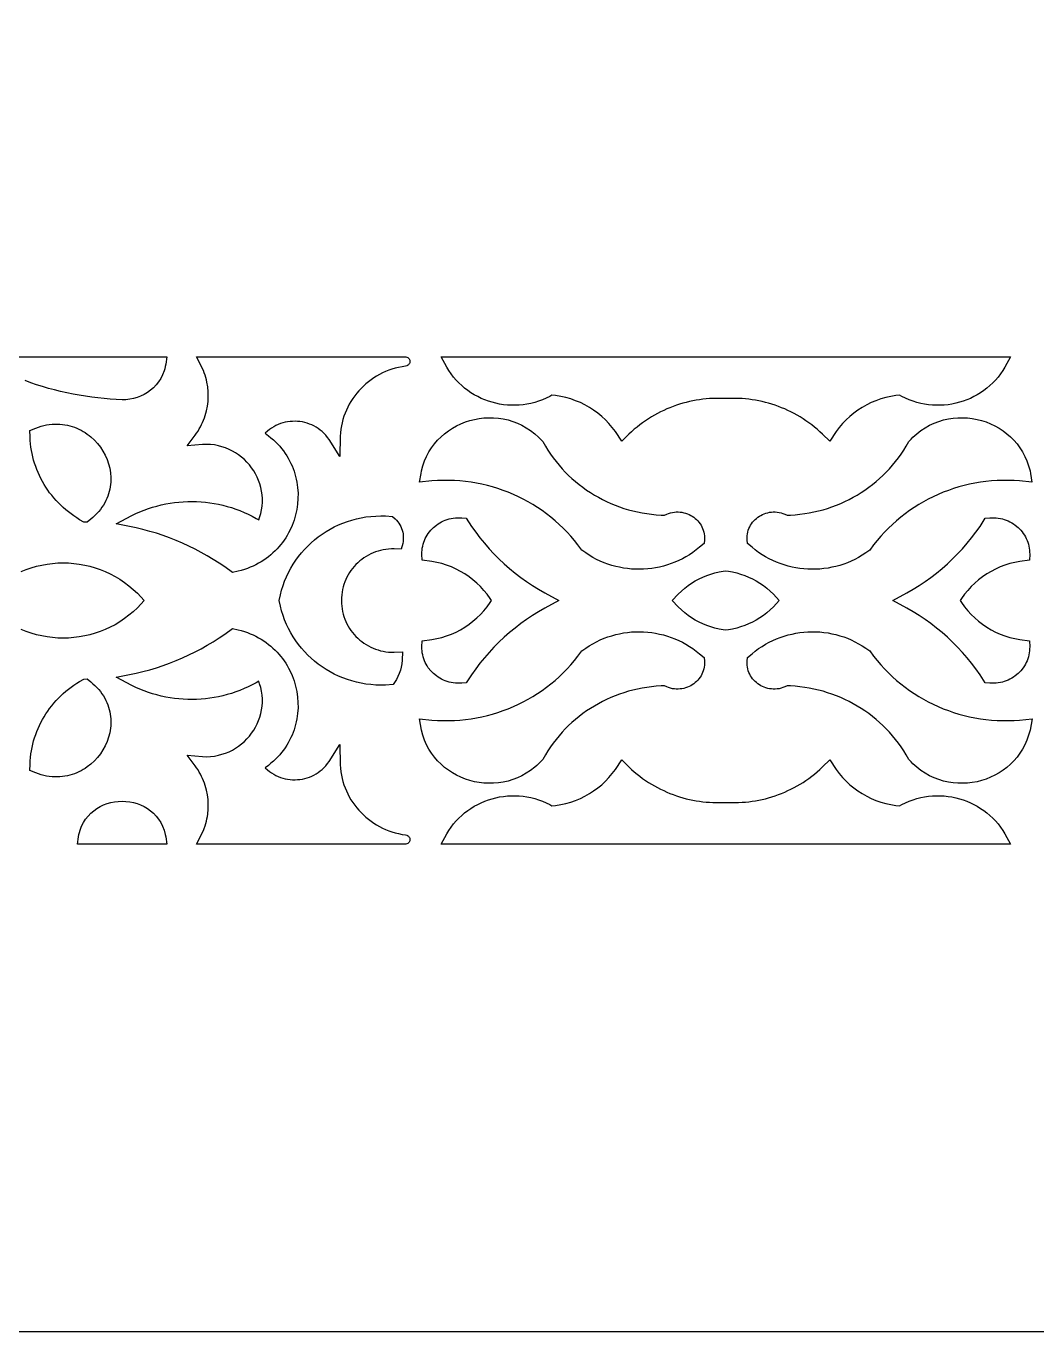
# Model space of a CAD drawing. Extents: x -355 to 355, y -278 to 278.
# Drawn here: x -233.2 to -108.8, y -277.5 to -116.8 of the extents above; entities that cross this region are included whole.
import ezdxf

# ---------------------------------------------------------------- set-up
doc = ezdxf.new("R2010")
doc.units = 0
doc.layers.add('LAYER_1', color=18, linetype='CONTINUOUS')

msp = doc.modelspace()

# ---------------------------------------------------------------- linework, layer by layer
at = {"layer": 'LAYER_1'}
for points in [[(355, -277.5), (-355, -277.5), (-355, 148.45)], [(-235, -157.51), (-215.91, -157.51), (-216.05, -158.44), (-216.1, -158.71), (-216.17, -158.98), (-216.25, -159.24), (-216.43, -159.72), (-216.66, -160.18), (-216.92, -160.6), (-217.22, -160.98), (-217.56, -161.33), (-217.92, -161.64), (-218.3, -161.92), (-218.71, -162.16), (-219.13, -162.36), (-219.57, -162.52), (-220.02, -162.65), (-220.48, -162.74), (-220.95, -162.8), (-221.41, -162.82), (-222.14, -162.78), (-222.87, -162.72), (-223.62, -162.66), (-224.38, -162.58), (-225.14, -162.48), (-225.91, -162.37), (-226.68, -162.25), (-227.45, -162.11), (-228.21, -161.96), (-228.98, -161.79), (-229.73, -161.6), (-230.48, -161.4), (-231.22, -161.19), (-231.95, -160.96), (-232.66, -160.71), (-233.35, -160.45)], [(-233.84, -183.94), (-233.22, -183.69), (-232.59, -183.47), (-231.94, -183.29), (-231.3, -183.14), (-230.64, -183.02), (-229.98, -182.94), (-229.32, -182.89), (-228.66, -182.87), (-228, -182.89), (-227.34, -182.94), (-226.68, -183.02), (-226.02, -183.14), (-225.37, -183.29), (-224.73, -183.47), (-224.1, -183.69), (-223.48, -183.94), (-222.87, -184.22), (-222.27, -184.54), (-221.69, -184.89), (-221.12, -185.27), (-220.57, -185.69), (-220.04, -186.14), (-219.53, -186.62), (-218.69, -187.51), (-219.53, -188.4), (-220.04, -188.88), (-220.57, -189.33), (-221.12, -189.74), (-221.69, -190.13), (-222.27, -190.48), (-222.87, -190.79), (-223.48, -191.08), (-224.1, -191.33), (-224.73, -191.54), (-225.37, -191.72), (-226.02, -191.87), (-226.68, -191.99), (-227.34, -192.07), (-228, -192.12), (-228.66, -192.14), (-229.32, -192.12), (-229.98, -192.07), (-230.64, -191.99), (-231.3, -191.87), (-231.94, -191.72), (-232.59, -191.54), (-233.22, -191.33), (-233.84, -191.08)]]:
    msp.add_lwpolyline(points, dxfattribs=at)
for points in [[(-186.63, -157.51), (-186.48, -157.52), (-186.36, -157.55), (-186.26, -157.61), (-186.17, -157.67), (-186.1, -157.75), (-186.05, -157.84), (-186.02, -157.94), (-186, -158.04), (-186, -158.15), (-186.02, -158.25), (-186.05, -158.35), (-186.11, -158.44), (-186.18, -158.52), (-186.27, -158.58), (-186.38, -158.63), (-186.52, -158.67), (-186.96, -158.74), (-187.38, -158.82), (-187.79, -158.93), (-188.2, -159.05), (-188.59, -159.18), (-188.98, -159.34), (-189.36, -159.51), (-189.73, -159.7), (-190.09, -159.9), (-190.43, -160.11), (-190.77, -160.35), (-191.1, -160.59), (-191.41, -160.85), (-191.71, -161.12), (-192, -161.4), (-192.28, -161.7), (-192.54, -162.01), (-192.79, -162.33), (-193.03, -162.66), (-193.25, -163), (-193.45, -163.35), (-193.64, -163.71), (-193.81, -164.08), (-193.97, -164.45), (-194.11, -164.84), (-194.23, -165.23), (-194.34, -165.63), (-194.42, -166.03), (-194.49, -166.44), (-194.54, -166.86), (-194.57, -167.28), (-194.63, -169.8), (-195.93, -167.7), (-196.13, -167.44), (-196.33, -167.18), (-196.55, -166.95), (-196.78, -166.73), (-197.02, -166.53), (-197.27, -166.35), (-197.53, -166.18), (-197.8, -166.03), (-198.07, -165.9), (-198.35, -165.79), (-198.64, -165.69), (-198.93, -165.61), (-199.23, -165.54), (-199.53, -165.49), (-199.83, -165.46), (-200.13, -165.45), (-200.43, -165.46), (-200.73, -165.48), (-201.04, -165.52), (-201.33, -165.58), (-201.63, -165.65), (-201.92, -165.74), (-202.21, -165.85), (-202.49, -165.98), (-202.76, -166.13), (-203.03, -166.29), (-203.29, -166.47), (-203.53, -166.67), (-203.81, -166.92), (-203.39, -167.23), (-203.09, -167.47), (-202.8, -167.73), (-202.53, -167.99), (-202.26, -168.26), (-202.01, -168.53), (-201.78, -168.81), (-201.56, -169.1), (-201.35, -169.4), (-201.15, -169.7), (-200.97, -170), (-200.8, -170.32), (-200.64, -170.63), (-200.5, -170.95), (-200.37, -171.27), (-200.25, -171.6), (-200.15, -171.93), (-200.06, -172.26), (-199.98, -172.59), (-199.91, -172.93), (-199.85, -173.27), (-199.81, -173.61), (-199.76, -174.28), (-199.77, -174.96), (-199.82, -175.64), (-199.91, -176.31), (-200.06, -176.97), (-200.25, -177.63), (-200.48, -178.27), (-200.76, -178.88), (-200.92, -179.19), (-201.09, -179.49), (-201.27, -179.79), (-201.47, -180.07), (-201.67, -180.35), (-201.88, -180.63), (-202.11, -180.9), (-202.34, -181.16), (-202.59, -181.41), (-202.85, -181.65), (-203.12, -181.89), (-203.4, -182.12), (-203.69, -182.33), (-203.99, -182.54), (-204.3, -182.74), (-204.62, -182.93), (-204.95, -183.1), (-205.29, -183.27), (-205.64, -183.42), (-206, -183.56), (-206.37, -183.69), (-206.75, -183.81), (-207.14, -183.91), (-207.82, -184.06), (-208.76, -183.38), (-209.47, -182.9), (-210.19, -182.44), (-210.93, -182), (-211.68, -181.58), (-212.43, -181.18), (-213.2, -180.8), (-213.98, -180.45), (-214.77, -180.11), (-215.57, -179.8), (-216.38, -179.51), (-217.2, -179.24), (-218.02, -179), (-218.86, -178.78), (-219.7, -178.58), (-222.15, -178.07), (-220.23, -177.06), (-219.73, -176.82), (-219.22, -176.6), (-218.7, -176.39), (-218.18, -176.2), (-217.66, -176.03), (-217.13, -175.88), (-216.59, -175.75), (-216.05, -175.63), (-215.51, -175.53), (-214.97, -175.46), (-214.43, -175.4), (-213.88, -175.35), (-213.34, -175.33), (-212.79, -175.32), (-212.25, -175.34), (-211.7, -175.37), (-211.16, -175.41), (-210.62, -175.48), (-210.08, -175.57), (-209.54, -175.67), (-209, -175.79), (-208.47, -175.93), (-207.95, -176.08), (-207.43, -176.26), (-206.91, -176.45), (-206.4, -176.66), (-205.9, -176.89), (-205.4, -177.14), (-204.91, -177.4), (-204.6, -177.58), (-204.49, -177.28), (-204.35, -176.81), (-204.25, -176.34), (-204.18, -175.88), (-204.15, -175.41), (-204.15, -174.95), (-204.18, -174.49), (-204.24, -174.04), (-204.34, -173.6), (-204.46, -173.17), (-204.61, -172.74), (-204.79, -172.33), (-204.99, -171.93), (-205.22, -171.54), (-205.47, -171.17), (-205.75, -170.82), (-206.05, -170.48), (-206.37, -170.16), (-206.71, -169.86), (-207.07, -169.59), (-207.44, -169.34), (-207.84, -169.11), (-208.25, -168.91), (-208.68, -168.73), (-209.12, -168.58), (-209.57, -168.46), (-210.04, -168.37), (-210.52, -168.32), (-211.01, -168.29), (-211.51, -168.3), (-213.42, -168.46), (-212.42, -167.17), (-212.24, -166.92), (-212.07, -166.66), (-211.91, -166.4), (-211.77, -166.13), (-211.63, -165.86), (-211.5, -165.59), (-211.39, -165.31), (-211.28, -165.03), (-211.19, -164.75), (-211.03, -164.18), (-210.91, -163.59), (-210.84, -163), (-210.81, -162.41), (-210.82, -161.82), (-210.87, -161.22), (-210.97, -160.63), (-211.04, -160.34), (-211.12, -160.05), (-211.21, -159.76), (-211.3, -159.48), (-211.41, -159.19), (-211.54, -158.91), (-211.67, -158.63), (-212.26, -157.51)], [(-112.77, -158.79), (-113.03, -159.21), (-113.31, -159.62), (-113.61, -160.01), (-113.93, -160.38), (-114.27, -160.73), (-114.62, -161.06), (-114.98, -161.38), (-115.37, -161.67), (-115.76, -161.94), (-116.17, -162.19), (-116.59, -162.42), (-117.02, -162.63), (-117.46, -162.81), (-117.9, -162.98), (-118.36, -163.12), (-118.82, -163.24), (-119.29, -163.33), (-119.76, -163.41), (-120.24, -163.46), (-120.72, -163.48), (-121.2, -163.49), (-121.69, -163.47), (-122.17, -163.42), (-122.65, -163.35), (-123.13, -163.25), (-123.61, -163.13), (-124.08, -162.99), (-124.55, -162.81), (-125.02, -162.62), (-125.47, -162.39), (-125.73, -162.25), (-126.18, -162.3), (-126.81, -162.4), (-127.43, -162.54), (-128.04, -162.71), (-128.64, -162.92), (-129.22, -163.16), (-129.78, -163.44), (-130.33, -163.74), (-130.86, -164.08), (-131.36, -164.45), (-131.85, -164.85), (-132.31, -165.28), (-132.74, -165.73), (-133.15, -166.21), (-133.53, -166.72), (-134.32, -167.92), (-135.2, -167.04), (-135.53, -166.74), (-135.86, -166.44), (-136.2, -166.16), (-136.54, -165.89), (-136.89, -165.63), (-137.25, -165.38), (-137.61, -165.14), (-137.97, -164.91), (-138.34, -164.7), (-138.72, -164.49), (-139.1, -164.3), (-139.48, -164.11), (-139.87, -163.94), (-140.26, -163.78), (-140.65, -163.63), (-141.04, -163.48), (-141.44, -163.36), (-141.85, -163.24), (-142.25, -163.13), (-142.66, -163.03), (-143.06, -162.94), (-143.47, -162.87), (-143.88, -162.8), (-144.3, -162.75), (-144.71, -162.71), (-145.12, -162.67), (-145.54, -162.65), (-145.95, -162.64), (-146.37, -162.64), (-146.78, -162.65), (-147.12, -162.66), (-147.46, -162.65), (-147.87, -162.64), (-148.29, -162.64), (-148.7, -162.65), (-149.12, -162.67), (-149.53, -162.71), (-149.94, -162.75), (-150.36, -162.8), (-150.77, -162.87), (-151.18, -162.94), (-151.59, -163.03), (-151.99, -163.13), (-152.4, -163.24), (-152.8, -163.36), (-153.2, -163.48), (-153.59, -163.63), (-153.99, -163.78), (-154.38, -163.94), (-154.76, -164.11), (-155.14, -164.3), (-155.52, -164.49), (-155.9, -164.7), (-156.27, -164.91), (-156.63, -165.14), (-156.99, -165.38), (-157.35, -165.63), (-157.7, -165.89), (-158.04, -166.16), (-158.38, -166.44), (-158.71, -166.74), (-159.04, -167.04), (-159.93, -167.92), (-160.71, -166.72), (-161.09, -166.21), (-161.5, -165.73), (-161.93, -165.28), (-162.39, -164.85), (-162.88, -164.45), (-163.39, -164.08), (-163.91, -163.74), (-164.46, -163.44), (-165.02, -163.16), (-165.6, -162.92), (-166.2, -162.71), (-166.81, -162.54), (-167.43, -162.4), (-168.06, -162.3), (-168.51, -162.25), (-168.77, -162.39), (-169.22, -162.62), (-169.69, -162.81), (-170.16, -162.99), (-170.63, -163.13), (-171.11, -163.25), (-171.59, -163.35), (-172.07, -163.42), (-172.55, -163.47), (-173.04, -163.49), (-173.52, -163.48), (-174, -163.46), (-174.48, -163.41), (-174.95, -163.33), (-175.42, -163.24), (-175.88, -163.12), (-176.34, -162.98), (-176.79, -162.81), (-177.22, -162.63), (-177.65, -162.42), (-178.07, -162.19), (-178.48, -161.94), (-178.88, -161.67), (-179.26, -161.38), (-179.62, -161.06), (-179.98, -160.73), (-180.31, -160.38), (-180.63, -160.01), (-180.93, -159.62), (-181.21, -159.21), (-181.47, -158.79), (-182.16, -157.51), (-147.12, -157.51), (-112.08, -157.51)], [(-175.69, -165.02), (-175.1, -165.07), (-174.51, -165.16), (-173.92, -165.29), (-173.34, -165.47), (-172.77, -165.68), (-172.22, -165.94), (-171.67, -166.25), (-171.14, -166.59), (-170.64, -166.99), (-170.16, -167.42), (-169.92, -167.66), (-169.65, -167.95), (-169.32, -168.52), (-169.02, -169.01), (-168.7, -169.5), (-168.36, -169.97), (-168.01, -170.42), (-167.64, -170.87), (-167.26, -171.3), (-166.87, -171.71), (-166.46, -172.12), (-166.05, -172.5), (-165.61, -172.88), (-165.17, -173.24), (-164.72, -173.58), (-164.25, -173.91), (-163.78, -174.23), (-163.29, -174.53), (-162.8, -174.81), (-162.29, -175.08), (-161.78, -175.33), (-161.26, -175.56), (-160.73, -175.78), (-160.19, -175.98), (-159.65, -176.17), (-159.1, -176.33), (-158.54, -176.48), (-157.97, -176.61), (-157.41, -176.73), (-156.83, -176.82), (-156.25, -176.9), (-155.67, -176.95), (-155.08, -176.99), (-154.67, -177), (-154.39, -176.87), (-154.15, -176.78), (-153.92, -176.71), (-153.68, -176.66), (-153.44, -176.62), (-153.21, -176.61), (-152.97, -176.61), (-152.74, -176.62), (-152.51, -176.65), (-152.28, -176.7), (-152.06, -176.76), (-151.85, -176.84), (-151.64, -176.92), (-151.44, -177.03), (-151.25, -177.14), (-151.06, -177.27), (-150.89, -177.4), (-150.72, -177.55), (-150.57, -177.71), (-150.42, -177.88), (-150.29, -178.06), (-150.17, -178.25), (-150.07, -178.45), (-149.97, -178.66), (-149.9, -178.87), (-149.83, -179.09), (-149.79, -179.32), (-149.76, -179.55), (-149.75, -179.79), (-149.76, -180.04), (-149.8, -180.48), (-150.35, -180.96), (-150.75, -181.29), (-151.16, -181.59), (-151.59, -181.87), (-152.02, -182.13), (-152.46, -182.37), (-152.91, -182.59), (-153.37, -182.79), (-153.84, -182.97), (-154.31, -183.13), (-154.79, -183.27), (-155.27, -183.39), (-155.75, -183.48), (-156.24, -183.56), (-156.73, -183.62), (-157.23, -183.65), (-157.72, -183.67), (-158.22, -183.66), (-158.71, -183.63), (-159.21, -183.58), (-159.7, -183.51), (-160.19, -183.42), (-160.67, -183.31), (-161.16, -183.18), (-161.63, -183.03), (-162.1, -182.85), (-162.57, -182.65), (-163.03, -182.44), (-163.48, -182.2), (-163.92, -181.94), (-164.35, -181.66), (-164.84, -181.31), (-165.31, -180.67), (-165.74, -180.13), (-166.19, -179.6), (-166.65, -179.1), (-167.13, -178.61), (-167.62, -178.14), (-168.13, -177.69), (-168.65, -177.25), (-169.19, -176.83), (-169.73, -176.44), (-170.29, -176.06), (-170.87, -175.7), (-171.45, -175.36), (-172.05, -175.04), (-172.65, -174.73), (-173.26, -174.45), (-173.89, -174.19), (-174.52, -173.95), (-175.16, -173.73), (-175.81, -173.53), (-176.46, -173.36), (-177.13, -173.2), (-177.79, -173.06), (-178.47, -172.95), (-179.14, -172.86), (-179.83, -172.79), (-180.51, -172.75), (-181.2, -172.72), (-181.89, -172.72), (-182.59, -172.75), (-183.29, -172.79), (-184.8, -172.95), (-184.62, -171.88), (-184.56, -171.55), (-184.39, -170.93), (-184.19, -170.34), (-183.94, -169.77), (-183.65, -169.23), (-183.33, -168.72), (-182.97, -168.23), (-182.58, -167.78), (-182.16, -167.36), (-181.72, -166.98), (-181.25, -166.62), (-180.76, -166.3), (-180.25, -166.01), (-179.72, -165.76), (-179.17, -165.54), (-178.61, -165.36), (-178.04, -165.22), (-177.46, -165.11), (-176.88, -165.04), (-176.29, -165.01)], [(-117.36, -165.04), (-116.78, -165.11), (-116.2, -165.22), (-115.63, -165.36), (-115.07, -165.54), (-114.53, -165.76), (-114, -166.01), (-113.48, -166.3), (-112.99, -166.62), (-112.52, -166.98), (-112.08, -167.36), (-111.66, -167.78), (-111.27, -168.23), (-110.92, -168.72), (-110.59, -169.23), (-110.3, -169.77), (-110.06, -170.34), (-109.85, -170.93), (-109.68, -171.55), (-109.62, -171.88), (-109.44, -172.95), (-110.96, -172.79), (-111.65, -172.75), (-112.35, -172.72), (-113.04, -172.72), (-113.73, -172.75), (-114.41, -172.79), (-115.1, -172.86), (-115.78, -172.95), (-116.45, -173.06), (-117.12, -173.2), (-117.78, -173.36), (-118.43, -173.53), (-119.08, -173.73), (-119.72, -173.95), (-120.35, -174.19), (-120.98, -174.45), (-121.59, -174.73), (-122.2, -175.04), (-122.79, -175.36), (-123.37, -175.7), (-123.95, -176.06), (-124.51, -176.44), (-125.06, -176.83), (-125.59, -177.25), (-126.11, -177.69), (-126.62, -178.14), (-127.11, -178.61), (-127.59, -179.1), (-128.05, -179.6), (-128.5, -180.13), (-128.93, -180.67), (-129.4, -181.31), (-129.89, -181.66), (-130.32, -181.94), (-130.77, -182.2), (-131.22, -182.44), (-131.67, -182.65), (-132.14, -182.85), (-132.61, -183.03), (-133.09, -183.18), (-133.57, -183.31), (-134.05, -183.42), (-134.54, -183.51), (-135.04, -183.58), (-135.53, -183.63), (-136.02, -183.66), (-136.52, -183.67), (-137.01, -183.65), (-137.51, -183.62), (-138, -183.56), (-138.49, -183.48), (-138.97, -183.39), (-139.46, -183.27), (-139.93, -183.13), (-140.41, -182.97), (-140.87, -182.79), (-141.33, -182.59), (-141.78, -182.37), (-142.22, -182.13), (-142.65, -181.87), (-143.08, -181.59), (-143.49, -181.29), (-143.89, -180.96), (-144.44, -180.48), (-144.48, -180.04), (-144.49, -179.79), (-144.48, -179.55), (-144.45, -179.32), (-144.41, -179.09), (-144.35, -178.87), (-144.27, -178.66), (-144.18, -178.45), (-144.07, -178.25), (-143.95, -178.06), (-143.82, -177.88), (-143.67, -177.71), (-143.52, -177.55), (-143.35, -177.4), (-143.18, -177.27), (-142.99, -177.14), (-142.8, -177.03), (-142.6, -176.92), (-142.39, -176.84), (-142.18, -176.76), (-141.96, -176.7), (-141.73, -176.65), (-141.5, -176.62), (-141.27, -176.61), (-141.04, -176.61), (-140.8, -176.62), (-140.56, -176.66), (-140.32, -176.71), (-140.09, -176.78), (-139.86, -176.87), (-139.57, -177), (-139.16, -176.99), (-138.57, -176.95), (-137.99, -176.9), (-137.41, -176.82), (-136.84, -176.73), (-136.27, -176.61), (-135.7, -176.48), (-135.15, -176.33), (-134.59, -176.17), (-134.05, -175.98), (-133.51, -175.78), (-132.98, -175.56), (-132.46, -175.33), (-131.95, -175.08), (-131.44, -174.81), (-130.95, -174.53), (-130.46, -174.23), (-129.99, -173.91), (-129.52, -173.58), (-129.07, -173.24), (-128.63, -172.88), (-128.2, -172.5), (-127.78, -172.12), (-127.37, -171.71), (-126.98, -171.3), (-126.6, -170.87), (-126.23, -170.42), (-125.88, -169.97), (-125.54, -169.5), (-125.22, -169.01), (-124.92, -168.52), (-124.59, -167.95), (-124.32, -167.66), (-124.09, -167.42), (-123.6, -166.99), (-123.1, -166.59), (-122.57, -166.25), (-122.03, -165.94), (-121.47, -165.68), (-120.9, -165.47), (-120.32, -165.29), (-119.73, -165.16), (-119.14, -165.07), (-118.55, -165.02), (-117.96, -165.01)], [(-229.08, -165.81), (-228.76, -165.84), (-228.46, -165.88), (-228.15, -165.94), (-227.86, -166.01), (-227.56, -166.09), (-227.28, -166.19), (-227, -166.3), (-226.73, -166.42), (-226.46, -166.55), (-226.21, -166.7), (-225.96, -166.85), (-225.72, -167.02), (-225.48, -167.19), (-225.25, -167.38), (-224.83, -167.77), (-224.44, -168.19), (-224.09, -168.64), (-223.78, -169.12), (-223.5, -169.63), (-223.27, -170.15), (-223.08, -170.68), (-222.94, -171.24), (-222.85, -171.8), (-222.8, -172.36), (-222.8, -172.66), (-222.81, -172.94), (-222.84, -173.23), (-222.87, -173.52), (-222.93, -173.81), (-222.99, -174.09), (-223.08, -174.38), (-223.17, -174.66), (-223.28, -174.94), (-223.41, -175.22), (-223.55, -175.5), (-223.71, -175.77), (-223.89, -176.03), (-224.08, -176.29), (-224.28, -176.55), (-224.51, -176.8), (-224.75, -177.04), (-225, -177.28), (-225.27, -177.5), (-225.73, -177.85), (-226.13, -177.85), (-226.64, -177.56), (-227, -177.33), (-227.35, -177.1), (-227.69, -176.86), (-228.03, -176.6), (-228.35, -176.34), (-228.67, -176.07), (-228.97, -175.78), (-229.26, -175.49), (-229.54, -175.19), (-229.82, -174.88), (-230.08, -174.56), (-230.33, -174.24), (-230.57, -173.91), (-230.79, -173.57), (-231.01, -173.22), (-231.21, -172.87), (-231.4, -172.51), (-231.58, -172.14), (-231.75, -171.77), (-231.91, -171.39), (-232.05, -171.01), (-232.18, -170.62), (-232.3, -170.23), (-232.4, -169.83), (-232.49, -169.43), (-232.57, -169.03), (-232.63, -168.62), (-232.68, -168.21), (-232.72, -167.8), (-232.74, -167.38), (-232.75, -166.58), (-232.04, -166.29), (-231.71, -166.17), (-231.37, -166.07), (-231.03, -165.98), (-230.7, -165.91), (-230.37, -165.86), (-230.04, -165.82), (-229.72, -165.81), (-229.39, -165.8)], [(-188.98, -177.1), (-188.15, -177.15), (-187.82, -177.45), (-187.65, -177.62), (-187.49, -177.81), (-187.35, -178), (-187.22, -178.21), (-187.11, -178.42), (-187.02, -178.64), (-186.94, -178.86), (-186.88, -179.09), (-186.84, -179.32), (-186.81, -179.55), (-186.81, -179.79), (-186.81, -180.03), (-186.84, -180.26), (-186.88, -180.5), (-187.07, -181.18), (-187.94, -181.14), (-188.28, -181.15), (-188.62, -181.17), (-188.95, -181.21), (-189.28, -181.26), (-189.6, -181.34), (-189.91, -181.42), (-190.22, -181.53), (-190.53, -181.64), (-190.82, -181.78), (-191.11, -181.92), (-191.39, -182.08), (-191.65, -182.26), (-191.91, -182.44), (-192.16, -182.64), (-192.4, -182.85), (-192.63, -183.08), (-192.85, -183.31), (-193.06, -183.55), (-193.25, -183.81), (-193.43, -184.07), (-193.6, -184.35), (-193.75, -184.63), (-193.89, -184.92), (-194.01, -185.22), (-194.12, -185.53), (-194.21, -185.84), (-194.29, -186.16), (-194.35, -186.49), (-194.39, -186.82), (-194.41, -187.16), (-194.42, -187.51), (-194.41, -187.86), (-194.39, -188.2), (-194.35, -188.53), (-194.29, -188.85), (-194.21, -189.17), (-194.12, -189.49), (-194.01, -189.8), (-193.89, -190.09), (-193.75, -190.38), (-193.6, -190.67), (-193.43, -190.94), (-193.25, -191.21), (-193.06, -191.46), (-192.85, -191.7), (-192.63, -191.94), (-192.4, -192.16), (-192.16, -192.37), (-191.91, -192.57), (-191.65, -192.76), (-191.39, -192.93), (-191.11, -193.09), (-190.82, -193.24), (-190.53, -193.37), (-190.22, -193.49), (-189.91, -193.59), (-189.6, -193.68), (-189.28, -193.75), (-188.95, -193.81), (-188.62, -193.85), (-188.28, -193.87), (-187.94, -193.87), (-186.9, -193.83), (-186.94, -194.86), (-186.99, -195.28), (-187.06, -195.69), (-187.17, -196.09), (-187.3, -196.49), (-187.47, -196.87), (-187.66, -197.24), (-188.04, -197.86), (-188.98, -197.92), (-189.59, -197.93), (-190.2, -197.91), (-190.8, -197.86), (-191.4, -197.79), (-191.98, -197.69), (-192.56, -197.56), (-193.13, -197.41), (-193.69, -197.23), (-194.24, -197.03), (-194.78, -196.81), (-195.31, -196.56), (-195.82, -196.29), (-196.32, -195.99), (-196.8, -195.68), (-197.27, -195.34), (-197.72, -194.99), (-198.15, -194.61), (-198.57, -194.22), (-198.97, -193.8), (-199.35, -193.37), (-199.71, -192.92), (-200.05, -192.46), (-200.37, -191.98), (-200.66, -191.48), (-200.94, -190.96), (-201.18, -190.44), (-201.41, -189.9), (-201.61, -189.34), (-201.78, -188.77), (-201.93, -188.19), (-202.07, -187.51), (-201.93, -186.82), (-201.78, -186.24), (-201.61, -185.67), (-201.41, -185.12), (-201.18, -184.58), (-200.94, -184.05), (-200.66, -183.54), (-200.37, -183.04), (-200.05, -182.56), (-199.71, -182.09), (-199.35, -181.64), (-198.97, -181.21), (-198.57, -180.8), (-198.15, -180.4), (-197.72, -180.03), (-197.27, -179.67), (-196.8, -179.33), (-196.32, -179.02), (-195.82, -178.73), (-195.31, -178.46), (-194.78, -178.21), (-194.24, -177.98), (-193.69, -177.78), (-193.13, -177.6), (-192.56, -177.45), (-191.98, -177.32), (-191.4, -177.22), (-190.8, -177.15), (-190.2, -177.11), (-189.59, -177.09)], [(-179.61, -177.33), (-179.06, -177.39), (-178.41, -178.38), (-177.9, -179.09), (-177.37, -179.79), (-176.82, -180.47), (-176.24, -181.13), (-175.65, -181.77), (-175.03, -182.39), (-174.39, -182.99), (-173.74, -183.57), (-173.06, -184.13), (-172.36, -184.66), (-171.65, -185.18), (-170.92, -185.67), (-170.17, -186.13), (-169.4, -186.58), (-167.67, -187.51), (-169.4, -188.44), (-170.17, -188.88), (-170.92, -189.35), (-171.65, -189.84), (-172.36, -190.35), (-173.06, -190.89), (-173.74, -191.45), (-174.39, -192.02), (-175.03, -192.62), (-175.65, -193.25), (-176.24, -193.89), (-176.82, -194.55), (-177.37, -195.23), (-177.9, -195.92), (-178.41, -196.64), (-179.06, -197.62), (-179.61, -197.68), (-179.88, -197.69), (-180.14, -197.69), (-180.4, -197.68), (-180.66, -197.65), (-180.91, -197.6), (-181.16, -197.54), (-181.4, -197.47), (-181.64, -197.39), (-181.87, -197.29), (-182.09, -197.19), (-182.31, -197.07), (-182.52, -196.94), (-182.73, -196.79), (-183.1, -196.49), (-183.43, -196.14), (-183.73, -195.77), (-183.87, -195.56), (-183.99, -195.35), (-184.1, -195.13), (-184.2, -194.91), (-184.29, -194.68), (-184.36, -194.44), (-184.42, -194.2), (-184.47, -193.96), (-184.5, -193.71), (-184.52, -193.46), (-184.52, -193.2), (-184.48, -192.47), (-183.31, -192.32), (-182.69, -192.2), (-182.08, -192.05), (-181.48, -191.86), (-180.89, -191.64), (-180.32, -191.39), (-179.77, -191.1), (-179.24, -190.78), (-178.72, -190.43), (-178.23, -190.06), (-177.76, -189.65), (-177.31, -189.22), (-176.89, -188.76), (-176.5, -188.27), (-176.13, -187.76), (-175.97, -187.51), (-176.13, -187.25), (-176.5, -186.74), (-176.89, -186.26), (-177.31, -185.8), (-177.76, -185.36), (-178.23, -184.96), (-178.72, -184.58), (-179.24, -184.23), (-179.77, -183.92), (-180.32, -183.63), (-180.89, -183.38), (-181.48, -183.15), (-182.08, -182.97), (-182.69, -182.81), (-183.31, -182.7), (-184.48, -182.55), (-184.52, -181.82), (-184.52, -181.56), (-184.5, -181.31), (-184.47, -181.06), (-184.42, -180.81), (-184.36, -180.57), (-184.29, -180.34), (-184.2, -180.11), (-184.1, -179.88), (-183.99, -179.67), (-183.87, -179.46), (-183.73, -179.26), (-183.59, -179.06), (-183.43, -178.87), (-183.1, -178.53), (-182.73, -178.22), (-182.52, -178.08), (-182.31, -177.95), (-182.09, -177.83), (-181.87, -177.72), (-181.64, -177.62), (-181.4, -177.54), (-181.16, -177.47), (-180.91, -177.41), (-180.66, -177.37), (-180.4, -177.34), (-180.14, -177.32), (-179.88, -177.32)], [(-114.1, -177.32), (-113.84, -177.34), (-113.58, -177.37), (-113.33, -177.41), (-113.08, -177.47), (-112.84, -177.54), (-112.6, -177.62), (-112.37, -177.72), (-112.15, -177.83), (-111.93, -177.95), (-111.72, -178.08), (-111.52, -178.22), (-111.15, -178.53), (-110.81, -178.87), (-110.65, -179.06), (-110.51, -179.26), (-110.37, -179.46), (-110.25, -179.67), (-110.14, -179.88), (-110.04, -180.11), (-109.96, -180.34), (-109.88, -180.57), (-109.82, -180.81), (-109.78, -181.06), (-109.74, -181.31), (-109.73, -181.56), (-109.72, -181.82), (-109.76, -182.55), (-110.93, -182.7), (-111.55, -182.81), (-112.16, -182.97), (-112.76, -183.15), (-113.35, -183.38), (-113.92, -183.63), (-114.47, -183.92), (-115, -184.23), (-115.52, -184.58), (-116.01, -184.96), (-116.48, -185.36), (-116.93, -185.8), (-117.35, -186.26), (-117.75, -186.74), (-118.11, -187.25), (-118.27, -187.51), (-118.11, -187.76), (-117.75, -188.27), (-117.35, -188.76), (-116.93, -189.22), (-116.48, -189.65), (-116.01, -190.06), (-115.52, -190.43), (-115, -190.78), (-114.47, -191.1), (-113.92, -191.39), (-113.35, -191.64), (-112.76, -191.86), (-112.16, -192.05), (-111.55, -192.2), (-110.93, -192.32), (-109.76, -192.47), (-109.72, -193.2), (-109.73, -193.46), (-109.74, -193.71), (-109.78, -193.96), (-109.82, -194.2), (-109.88, -194.44), (-109.96, -194.68), (-110.04, -194.91), (-110.14, -195.13), (-110.25, -195.35), (-110.37, -195.56), (-110.51, -195.77), (-110.81, -196.14), (-111.15, -196.49), (-111.52, -196.79), (-111.72, -196.94), (-111.93, -197.07), (-112.15, -197.19), (-112.37, -197.29), (-112.6, -197.39), (-112.84, -197.47), (-113.08, -197.54), (-113.33, -197.6), (-113.58, -197.65), (-113.84, -197.68), (-114.1, -197.69), (-114.37, -197.69), (-114.63, -197.68), (-115.18, -197.62), (-115.83, -196.64), (-116.34, -195.92), (-116.87, -195.23), (-117.42, -194.55), (-118, -193.89), (-118.59, -193.25), (-119.21, -192.62), (-119.85, -192.02), (-120.51, -191.45), (-121.18, -190.89), (-121.88, -190.35), (-122.59, -189.84), (-123.32, -189.35), (-124.07, -188.88), (-124.84, -188.44), (-126.58, -187.51), (-124.84, -186.58), (-124.07, -186.13), (-123.32, -185.67), (-122.59, -185.18), (-121.88, -184.66), (-121.18, -184.13), (-120.51, -183.57), (-119.85, -182.99), (-119.21, -182.39), (-118.59, -181.77), (-118, -181.13), (-117.42, -180.47), (-116.87, -179.79), (-116.34, -179.09), (-115.83, -178.38), (-115.18, -177.39), (-114.63, -177.33), (-114.37, -177.32)], [(-146.8, -183.9), (-146.29, -183.99), (-145.78, -184.11), (-145.29, -184.25), (-144.79, -184.42), (-144.31, -184.62), (-143.84, -184.85), (-143.38, -185.09), (-142.92, -185.37), (-142.49, -185.67), (-142.06, -186), (-141.65, -186.35), (-141.26, -186.73), (-140.54, -187.51), (-141.26, -188.28), (-141.65, -188.66), (-142.06, -189.02), (-142.49, -189.34), (-142.92, -189.64), (-143.38, -189.92), (-143.84, -190.17), (-144.31, -190.39), (-144.79, -190.59), (-145.29, -190.76), (-145.78, -190.91), (-146.29, -191.02), (-146.8, -191.12), (-147.12, -191.16), (-147.44, -191.12), (-147.95, -191.02), (-148.46, -190.91), (-148.96, -190.76), (-149.45, -190.59), (-149.93, -190.39), (-150.4, -190.17), (-150.87, -189.92), (-151.32, -189.64), (-151.76, -189.34), (-152.18, -189.02), (-152.59, -188.66), (-152.98, -188.28), (-153.7, -187.51), (-152.98, -186.73), (-152.59, -186.35), (-152.18, -186), (-151.76, -185.67), (-151.32, -185.37), (-150.87, -185.09), (-150.4, -184.85), (-149.93, -184.62), (-149.45, -184.42), (-148.96, -184.25), (-148.46, -184.11), (-147.95, -183.99), (-147.44, -183.9), (-147.12, -183.86)], [(-207.14, -191.1), (-206.75, -191.21), (-206.37, -191.32), (-206, -191.45), (-205.64, -191.59), (-205.29, -191.75), (-204.95, -191.91), (-204.62, -192.09), (-204.3, -192.27), (-203.99, -192.47), (-203.69, -192.68), (-203.4, -192.9), (-203.12, -193.12), (-202.85, -193.36), (-202.59, -193.6), (-202.34, -193.86), (-202.11, -194.12), (-201.88, -194.39), (-201.67, -194.66), (-201.47, -194.94), (-201.27, -195.23), (-201.09, -195.52), (-200.92, -195.82), (-200.76, -196.13), (-200.48, -196.75), (-200.25, -197.39), (-200.06, -198.04), (-199.91, -198.7), (-199.82, -199.38), (-199.77, -200.05), (-199.76, -200.73), (-199.81, -201.41), (-199.91, -202.08), (-199.98, -202.42), (-200.06, -202.75), (-200.15, -203.09), (-200.25, -203.42), (-200.37, -203.74), (-200.5, -204.06), (-200.64, -204.38), (-200.8, -204.7), (-200.97, -205.01), (-201.15, -205.32), (-201.35, -205.62), (-201.56, -205.91), (-201.78, -206.2), (-202.01, -206.48), (-202.26, -206.76), (-202.53, -207.03), (-202.8, -207.29), (-203.09, -207.54), (-203.39, -207.79), (-203.81, -208.09), (-203.53, -208.34), (-203.29, -208.54), (-203.03, -208.72), (-202.76, -208.89), (-202.49, -209.03), (-202.21, -209.16), (-201.92, -209.27), (-201.63, -209.37), (-201.33, -209.44), (-201.04, -209.5), (-200.73, -209.54), (-200.43, -209.56), (-200.13, -209.56), (-199.83, -209.55), (-199.53, -209.52), (-199.23, -209.47), (-198.93, -209.41), (-198.64, -209.33), (-198.35, -209.23), (-198.07, -209.11), (-197.8, -208.98), (-197.53, -208.83), (-197.27, -208.67), (-197.02, -208.48), (-196.78, -208.28), (-196.55, -208.06), (-196.33, -207.83), (-196.13, -207.58), (-195.93, -207.31), (-194.63, -205.22), (-194.57, -207.73), (-194.54, -208.15), (-194.49, -208.57), (-194.42, -208.98), (-194.34, -209.39), (-194.23, -209.79), (-194.11, -210.18), (-193.97, -210.56), (-193.81, -210.94), (-193.64, -211.31), (-193.45, -211.67), (-193.25, -212.02), (-193.03, -212.36), (-192.79, -212.69), (-192.54, -213.01), (-192.28, -213.31), (-192, -213.61), (-191.71, -213.89), (-191.41, -214.17), (-191.1, -214.42), (-190.77, -214.67), (-190.43, -214.9), (-190.09, -215.12), (-189.73, -215.32), (-189.36, -215.51), (-188.98, -215.68), (-188.59, -215.83), (-188.2, -215.97), (-187.79, -216.09), (-187.38, -216.19), (-186.96, -216.28), (-186.52, -216.34), (-186.38, -216.38), (-186.27, -216.43), (-186.18, -216.5), (-186.11, -216.58), (-186.05, -216.66), (-186.02, -216.76), (-186, -216.87), (-186, -216.97), (-186.02, -217.07), (-186.05, -217.17), (-186.1, -217.26), (-186.17, -217.34), (-186.26, -217.41), (-186.36, -217.46), (-186.48, -217.49), (-186.54, -217.5), (-212.25, -217.5), (-211.67, -216.38), (-211.54, -216.1), (-211.41, -215.82), (-211.3, -215.54), (-211.21, -215.25), (-211.12, -214.96), (-211.04, -214.67), (-210.97, -214.38), (-210.92, -214.09), (-210.87, -213.8), (-210.82, -213.2), (-210.81, -212.6), (-210.84, -212.01), (-210.91, -211.42), (-211.03, -210.84), (-211.19, -210.26), (-211.28, -209.98), (-211.39, -209.7), (-211.5, -209.42), (-211.63, -209.15), (-211.77, -208.88), (-211.91, -208.62), (-212.07, -208.36), (-212.24, -208.1), (-212.42, -207.85), (-213.42, -206.55), (-211.51, -206.72), (-211.01, -206.73), (-210.52, -206.7), (-210.04, -206.64), (-209.57, -206.55), (-209.12, -206.43), (-208.68, -206.29), (-208.25, -206.11), (-207.84, -205.91), (-207.44, -205.68), (-207.07, -205.43), (-206.71, -205.15), (-206.37, -204.85), (-206.05, -204.54), (-205.75, -204.2), (-205.47, -203.84), (-205.22, -203.47), (-204.99, -203.09), (-204.79, -202.69), (-204.61, -202.27), (-204.46, -201.85), (-204.34, -201.41), (-204.24, -200.97), (-204.18, -200.52), (-204.15, -200.06), (-204.15, -199.6), (-204.18, -199.14), (-204.25, -198.67), (-204.35, -198.2), (-204.49, -197.74), (-204.6, -197.44), (-204.91, -197.62), (-205.4, -197.88), (-205.9, -198.12), (-206.4, -198.35), (-206.91, -198.56), (-207.43, -198.76), (-207.95, -198.93), (-208.47, -199.09), (-209, -199.23), (-209.54, -199.35), (-210.08, -199.45), (-210.62, -199.53), (-211.16, -199.6), (-211.7, -199.65), (-212.25, -199.68), (-212.79, -199.69), (-213.34, -199.69), (-213.88, -199.66), (-214.43, -199.62), (-214.97, -199.56), (-215.51, -199.48), (-216.05, -199.38), (-216.59, -199.27), (-217.13, -199.13), (-217.66, -198.98), (-218.18, -198.81), (-218.7, -198.62), (-219.22, -198.42), (-219.73, -198.19), (-220.23, -197.95), (-222.15, -196.94), (-219.7, -196.44), (-218.86, -196.24), (-218.02, -196.02), (-217.2, -195.77), (-216.38, -195.5), (-215.57, -195.21), (-214.77, -194.9), (-213.98, -194.57), (-213.2, -194.21), (-212.43, -193.84), (-211.68, -193.44), (-210.93, -193.02), (-210.19, -192.58), (-209.47, -192.11), (-208.76, -191.63), (-207.82, -190.95)], [(-157.23, -191.36), (-156.73, -191.4), (-156.24, -191.45), (-155.75, -191.53), (-155.27, -191.63), (-154.79, -191.75), (-154.31, -191.89), (-153.84, -192.04), (-153.37, -192.22), (-152.91, -192.42), (-152.46, -192.64), (-152.02, -192.89), (-151.59, -193.15), (-151.16, -193.43), (-150.75, -193.73), (-150.35, -194.05), (-149.8, -194.53), (-149.76, -194.98), (-149.75, -195.22), (-149.76, -195.46), (-149.79, -195.69), (-149.83, -195.92), (-149.9, -196.14), (-149.97, -196.36), (-150.07, -196.56), (-150.17, -196.76), (-150.29, -196.95), (-150.42, -197.13), (-150.57, -197.3), (-150.72, -197.46), (-150.89, -197.61), (-151.06, -197.75), (-151.25, -197.87), (-151.44, -197.99), (-151.64, -198.09), (-151.85, -198.18), (-152.06, -198.25), (-152.28, -198.32), (-152.51, -198.36), (-152.74, -198.39), (-152.97, -198.41), (-153.21, -198.41), (-153.44, -198.39), (-153.68, -198.36), (-153.92, -198.3), (-154.15, -198.23), (-154.39, -198.14), (-154.67, -198.01), (-155.08, -198.02), (-155.67, -198.06), (-156.25, -198.12), (-156.83, -198.19), (-157.41, -198.29), (-157.97, -198.4), (-158.54, -198.53), (-159.1, -198.68), (-159.65, -198.85), (-160.19, -199.03), (-160.73, -199.23), (-161.26, -199.45), (-161.78, -199.69), (-162.29, -199.94), (-162.8, -200.2), (-163.29, -200.49), (-163.78, -200.79), (-164.25, -201.1), (-164.72, -201.43), (-165.17, -201.78), (-165.61, -202.14), (-166.05, -202.51), (-166.46, -202.9), (-166.87, -203.3), (-167.26, -203.72), (-167.64, -204.15), (-168.01, -204.59), (-168.36, -205.05), (-168.7, -205.52), (-169.02, -206), (-169.32, -206.5), (-169.65, -207.07), (-169.92, -207.36), (-170.15, -207.59), (-170.39, -207.82), (-170.64, -208.03), (-171.14, -208.42), (-171.67, -208.77), (-172.22, -209.07), (-172.77, -209.33), (-173.34, -209.55), (-173.92, -209.72), (-174.51, -209.85), (-175.1, -209.94), (-175.69, -209.99), (-176.29, -210), (-176.88, -209.97), (-177.46, -209.9), (-178.04, -209.8), (-178.61, -209.65), (-179.17, -209.47), (-179.72, -209.26), (-180.25, -209), (-180.76, -208.72), (-181.25, -208.39), (-181.72, -208.04), (-182.16, -207.65), (-182.58, -207.23), (-182.97, -206.78), (-183.33, -206.3), (-183.65, -205.79), (-183.94, -205.25), (-184.19, -204.68), (-184.39, -204.08), (-184.56, -203.46), (-184.82, -202.07), (-183.29, -202.22), (-182.59, -202.27), (-181.89, -202.29), (-181.2, -202.29), (-180.51, -202.27), (-179.83, -202.22), (-179.14, -202.15), (-178.47, -202.06), (-177.79, -201.95), (-177.13, -201.82), (-176.46, -201.66), (-175.81, -201.48), (-175.16, -201.28), (-174.52, -201.06), (-173.89, -200.82), (-173.26, -200.56), (-172.65, -200.28), (-172.05, -199.98), (-171.45, -199.66), (-170.87, -199.32), (-170.29, -198.96), (-169.73, -198.58), (-169.19, -198.18), (-168.65, -197.76), (-168.13, -197.33), (-167.62, -196.88), (-167.13, -196.4), (-166.65, -195.92), (-166.19, -195.41), (-165.74, -194.89), (-165.31, -194.35), (-164.84, -193.7), (-164.35, -193.36), (-163.92, -193.07), (-163.48, -192.82), (-163.03, -192.58), (-162.57, -192.36), (-162.1, -192.16), (-161.63, -191.99), (-161.16, -191.84), (-160.67, -191.7), (-160.19, -191.59), (-159.7, -191.5), (-159.21, -191.43), (-158.71, -191.38), (-158.22, -191.36), (-157.72, -191.35)], [(-136.02, -191.36), (-135.53, -191.38), (-135.04, -191.43), (-134.54, -191.5), (-134.05, -191.59), (-133.57, -191.7), (-133.09, -191.84), (-132.61, -191.99), (-132.14, -192.16), (-131.67, -192.36), (-131.22, -192.58), (-130.77, -192.82), (-130.32, -193.07), (-129.89, -193.36), (-129.4, -193.7), (-128.93, -194.35), (-128.5, -194.89), (-128.05, -195.41), (-127.59, -195.92), (-127.11, -196.4), (-126.62, -196.88), (-126.11, -197.33), (-125.59, -197.76), (-125.06, -198.18), (-124.51, -198.58), (-123.95, -198.96), (-123.37, -199.32), (-122.79, -199.66), (-122.2, -199.98), (-121.59, -200.28), (-120.98, -200.56), (-120.35, -200.82), (-119.72, -201.06), (-119.08, -201.28), (-118.43, -201.48), (-117.78, -201.66), (-117.12, -201.82), (-116.45, -201.95), (-115.78, -202.06), (-115.1, -202.15), (-114.41, -202.22), (-113.73, -202.27), (-113.04, -202.29), (-112.35, -202.29), (-111.65, -202.27), (-110.96, -202.22), (-109.42, -202.07), (-109.68, -203.46), (-109.85, -204.08), (-110.06, -204.68), (-110.3, -205.25), (-110.59, -205.79), (-110.92, -206.3), (-111.27, -206.78), (-111.66, -207.23), (-112.08, -207.65), (-112.52, -208.04), (-112.99, -208.39), (-113.48, -208.72), (-114, -209), (-114.53, -209.26), (-115.07, -209.47), (-115.63, -209.65), (-116.2, -209.8), (-116.78, -209.9), (-117.36, -209.97), (-117.96, -210), (-118.55, -209.99), (-119.14, -209.94), (-119.73, -209.85), (-120.32, -209.72), (-120.9, -209.55), (-121.47, -209.33), (-122.03, -209.07), (-122.57, -208.77), (-123.1, -208.42), (-123.6, -208.03), (-123.85, -207.82), (-124.09, -207.59), (-124.32, -207.36), (-124.59, -207.07), (-124.92, -206.5), (-125.22, -206), (-125.54, -205.52), (-125.88, -205.05), (-126.23, -204.59), (-126.6, -204.15), (-126.98, -203.72), (-127.37, -203.3), (-127.78, -202.9), (-128.2, -202.51), (-128.63, -202.14), (-129.07, -201.78), (-129.52, -201.43), (-129.99, -201.1), (-130.46, -200.79), (-130.95, -200.49), (-131.44, -200.2), (-131.95, -199.94), (-132.46, -199.69), (-132.98, -199.45), (-133.51, -199.23), (-134.05, -199.03), (-134.59, -198.85), (-135.15, -198.68), (-135.7, -198.53), (-136.27, -198.4), (-136.84, -198.29), (-137.41, -198.19), (-137.99, -198.12), (-138.57, -198.06), (-139.16, -198.02), (-139.57, -198.01), (-139.86, -198.14), (-140.09, -198.23), (-140.32, -198.3), (-140.56, -198.36), (-140.8, -198.39), (-141.04, -198.41), (-141.27, -198.41), (-141.5, -198.39), (-141.73, -198.36), (-141.96, -198.32), (-142.18, -198.25), (-142.39, -198.18), (-142.6, -198.09), (-142.8, -197.99), (-142.99, -197.87), (-143.18, -197.75), (-143.35, -197.61), (-143.52, -197.46), (-143.67, -197.3), (-143.82, -197.13), (-143.95, -196.95), (-144.07, -196.76), (-144.18, -196.56), (-144.27, -196.36), (-144.35, -196.14), (-144.41, -195.92), (-144.45, -195.69), (-144.48, -195.46), (-144.49, -195.22), (-144.48, -194.98), (-144.44, -194.53), (-143.89, -194.05), (-143.49, -193.73), (-143.08, -193.43), (-142.65, -193.15), (-142.22, -192.89), (-141.78, -192.64), (-141.33, -192.42), (-140.87, -192.22), (-140.41, -192.04), (-139.93, -191.89), (-139.46, -191.75), (-138.97, -191.63), (-138.49, -191.53), (-138, -191.45), (-137.51, -191.4), (-137.01, -191.36), (-136.52, -191.35)], [(-225.28, -197.51), (-225, -197.74), (-224.75, -197.98), (-224.51, -198.22), (-224.28, -198.47), (-224.08, -198.72), (-223.89, -198.98), (-223.71, -199.25), (-223.55, -199.52), (-223.41, -199.79), (-223.28, -200.07), (-223.17, -200.35), (-223.08, -200.64), (-222.99, -200.92), (-222.93, -201.21), (-222.88, -201.49), (-222.84, -201.78), (-222.81, -202.07), (-222.8, -202.36), (-222.8, -202.65), (-222.82, -202.93), (-222.85, -203.22), (-222.94, -203.78), (-223.08, -204.33), (-223.27, -204.87), (-223.5, -205.39), (-223.78, -205.89), (-224.09, -206.37), (-224.44, -206.82), (-224.83, -207.25), (-225.26, -207.64), (-225.71, -207.99), (-225.96, -208.16), (-226.21, -208.32), (-226.46, -208.46), (-226.73, -208.59), (-227, -208.71), (-227.28, -208.82), (-227.56, -208.92), (-227.86, -209), (-228.15, -209.07), (-228.46, -209.13), (-228.76, -209.17), (-229.08, -209.2), (-229.39, -209.21), (-229.72, -209.21), (-230.04, -209.19), (-230.37, -209.16), (-230.7, -209.1), (-231.03, -209.03), (-231.37, -208.95), (-231.71, -208.84), (-232.04, -208.72), (-232.75, -208.43), (-232.74, -207.64), (-232.72, -207.22), (-232.68, -206.81), (-232.63, -206.39), (-232.57, -205.99), (-232.49, -205.58), (-232.4, -205.18), (-232.3, -204.79), (-232.18, -204.39), (-232.05, -204.01), (-231.91, -203.62), (-231.75, -203.25), (-231.58, -202.88), (-231.4, -202.51), (-231.21, -202.15), (-231.01, -201.8), (-230.79, -201.45), (-230.57, -201.11), (-230.33, -200.78), (-230.08, -200.45), (-229.82, -200.13), (-229.54, -199.83), (-229.26, -199.52), (-228.97, -199.23), (-228.67, -198.95), (-228.35, -198.68), (-228.03, -198.41), (-227.69, -198.16), (-227.35, -197.91), (-227, -197.68), (-226.64, -197.46), (-226.13, -197.17), (-225.73, -197.16)], [(-133.53, -208.3), (-133.15, -208.8), (-132.74, -209.29), (-132.31, -209.74), (-131.85, -210.17), (-131.36, -210.57), (-130.86, -210.93), (-130.33, -211.27), (-129.78, -211.58), (-129.22, -211.85), (-128.64, -212.1), (-128.04, -212.3), (-127.43, -212.48), (-126.81, -212.62), (-126.18, -212.72), (-125.73, -212.76), (-125.47, -212.62), (-125.02, -212.4), (-124.55, -212.2), (-124.08, -212.03), (-123.61, -211.88), (-123.13, -211.76), (-122.65, -211.67), (-122.17, -211.6), (-121.69, -211.55), (-121.2, -211.53), (-120.72, -211.53), (-120.24, -211.56), (-119.76, -211.61), (-119.29, -211.68), (-118.82, -211.78), (-118.36, -211.9), (-117.9, -212.04), (-117.46, -212.2), (-117.02, -212.39), (-116.59, -212.6), (-116.17, -212.83), (-115.76, -213.08), (-115.37, -213.35), (-114.98, -213.64), (-114.62, -213.95), (-114.27, -214.28), (-113.93, -214.63), (-113.61, -215), (-113.31, -215.39), (-113.03, -215.8), (-112.77, -216.23), (-112.08, -217.5), (-182.16, -217.5), (-181.47, -216.23), (-181.21, -215.8), (-180.93, -215.39), (-180.63, -215), (-180.31, -214.63), (-179.98, -214.28), (-179.62, -213.95), (-179.26, -213.64), (-178.88, -213.35), (-178.48, -213.08), (-178.07, -212.83), (-177.65, -212.6), (-177.22, -212.39), (-176.79, -212.2), (-176.34, -212.04), (-175.88, -211.9), (-175.42, -211.78), (-174.95, -211.68), (-174.48, -211.61), (-174, -211.56), (-173.52, -211.53), (-173.04, -211.53), (-172.55, -211.55), (-172.07, -211.6), (-171.59, -211.67), (-171.11, -211.76), (-170.63, -211.88), (-170.16, -212.03), (-169.69, -212.2), (-169.22, -212.4), (-168.77, -212.62), (-168.51, -212.76), (-168.06, -212.72), (-167.43, -212.62), (-166.81, -212.48), (-166.2, -212.3), (-165.6, -212.1), (-165.02, -211.85), (-164.46, -211.58), (-163.91, -211.27), (-163.39, -210.93), (-162.88, -210.57), (-162.39, -210.17), (-161.93, -209.74), (-161.5, -209.29), (-161.09, -208.8), (-160.71, -208.3), (-159.93, -207.1), (-159.04, -207.97), (-158.71, -208.28), (-158.38, -208.57), (-158.04, -208.86), (-157.7, -209.13), (-157.35, -209.39), (-156.99, -209.64), (-156.63, -209.88), (-156.27, -210.1), (-155.9, -210.32), (-155.52, -210.53), (-155.14, -210.72), (-154.76, -210.9), (-154.38, -211.08), (-153.99, -211.24), (-153.59, -211.39), (-153.2, -211.53), (-152.8, -211.66), (-152.4, -211.78), (-151.99, -211.89), (-151.59, -211.98), (-151.18, -212.07), (-150.77, -212.15), (-150.36, -212.21), (-149.94, -212.27), (-149.53, -212.31), (-149.12, -212.34), (-148.7, -212.36), (-148.29, -212.38), (-147.87, -212.38), (-147.46, -212.37), (-147.12, -212.35), (-146.78, -212.37), (-146.37, -212.38), (-145.95, -212.38), (-145.54, -212.36), (-145.12, -212.34), (-144.71, -212.31), (-144.3, -212.27), (-143.88, -212.21), (-143.47, -212.15), (-143.06, -212.07), (-142.66, -211.98), (-142.25, -211.89), (-141.85, -211.78), (-141.44, -211.66), (-141.04, -211.53), (-140.65, -211.39), (-140.26, -211.24), (-139.87, -211.08), (-139.48, -210.9), (-139.1, -210.72), (-138.72, -210.53), (-138.34, -210.32), (-137.97, -210.1), (-137.61, -209.88), (-137.25, -209.64), (-136.89, -209.39), (-136.54, -209.13), (-136.2, -208.86), (-135.86, -208.57), (-135.53, -208.28), (-135.2, -207.97), (-134.32, -207.1)], [(-220.95, -212.22), (-220.48, -212.27), (-220.02, -212.36), (-219.57, -212.49), (-219.13, -212.66), (-218.71, -212.86), (-218.3, -213.1), (-217.92, -213.37), (-217.56, -213.68), (-217.22, -214.03), (-216.92, -214.42), (-216.66, -214.84), (-216.43, -215.29), (-216.24, -215.78), (-216.1, -216.3), (-216.05, -216.57), (-215.91, -217.5), (-226.92, -217.5), (-226.78, -216.57), (-226.72, -216.3), (-226.66, -216.04), (-226.58, -215.78), (-226.4, -215.29), (-226.17, -214.84), (-225.9, -214.42), (-225.6, -214.03), (-225.27, -213.68), (-224.91, -213.37), (-224.52, -213.1), (-224.12, -212.86), (-223.69, -212.66), (-223.25, -212.49), (-222.8, -212.36), (-222.34, -212.27), (-221.88, -212.22), (-221.41, -212.2)]]:
    msp.add_lwpolyline(points, close=True, dxfattribs=at)

doc.saveas('drawing.dxf')
